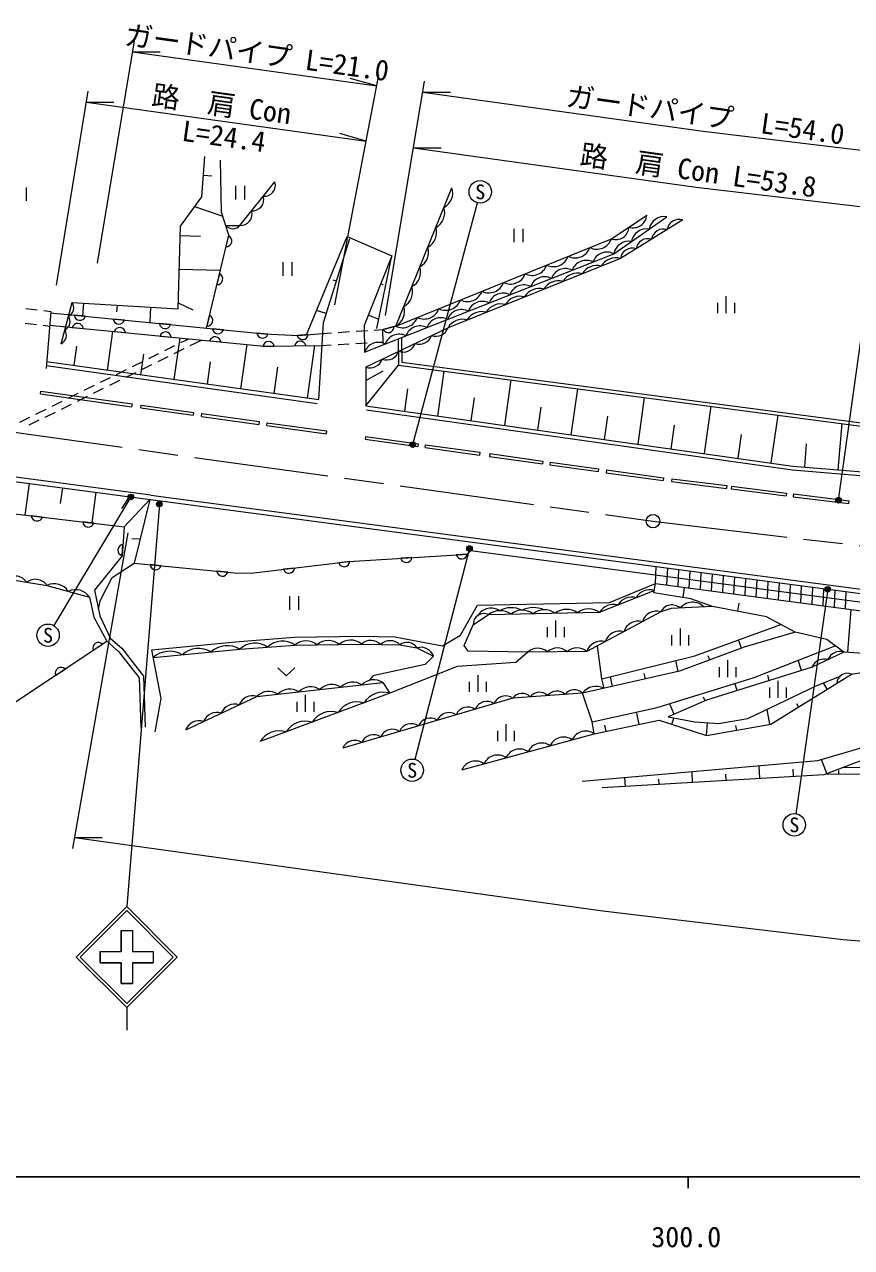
# Model space of a CAD drawing. Units: millimetres, scale not verified. Extents: x 40000 to 680000, y 20000 to 380000.
# Drawn here: x 308861 to 382574, y 198715 to 307638 of the extents above; entities that cross this region are included whole.
import ezdxf
from ezdxf.enums import TextEntityAlignment as Align

# ---------------------------------------------------------------- set-up
doc = ezdxf.new("R2010")
doc.units = ezdxf.units.MM
doc.header["$LTSCALE"] = 1000
doc.linetypes.add('CHAIN', pattern=[18.5, 12, -1.5, 3.5, -1.5])
for name, color, linetype, lineweight in [('M-BGD', 7, 'Continuous', 13), ('M-BMK', 2, 'CHAIN', 13), ('M-BMK-SRVR', 3, 'Continuous', 13), ('M-STR-HTXT', 7, 'Continuous', 13), ('M-STR-STRC', 7, 'Continuous', 13), ('M-TTL-BAND', 7, 'Continuous', 25)]:
    doc.layers.add(name, color=color, linetype=linetype, lineweight=lineweight)
doc.styles.add('ＭＳ ゴシック', font='')
doc.styles.get('ＭＳ ゴシック').set_extended_font_data('MS Gothic')

msp = doc.modelspace()

# ---------------------------------------------------------------- hatches: boundary and pattern name
at = {"layer": 'M-STR-HTXT'}
for points in [[(343682, 270342, -0.41421), (343587, 270001, -0.41421), (343246, 270096, -1)], [(318095, 265503, -0.41421), (318279, 265805, -0.41421), (318581, 265621, -1)], [(321103, 265049, -1), (320664, 264810, -1)], [(381633, 265389, -1), (381194, 265150, -1)], [(348307, 260843, -0.41421), (348398, 261184, -0.41421), (348740, 261093, -1)], [(380248, 257188, -0.41421), (380301, 257538, -0.41421), (380650, 257485, -1)]]:
    msp.add_hatch(color=256, dxfattribs=at).paths.add_polyline_path(points)

# ---------------------------------------------------------------- linework, layer by layer
at = {"layer": 'M-BGD'}
for p, q in [((324812, 294217), (325554, 294159)), ((309016, 293132), (309016, 291932)), ((327664, 293256), (327664, 292056)), ((328464, 293256), (328464, 292056)), ((341954, 280768), (346962, 293091)), ((324031, 291428), (326548, 290551)), ((322732, 288842), (324564, 288793)), ((327052, 288818), (326821, 287854)), ((352480, 289435), (352480, 288235)), ((353280, 289435), (353280, 288235)), ((340273, 280574), (341607, 287046)), ((322652, 285843), (326315, 285745)), ((326240, 285432), (326008, 284468)), ((331883, 286461), (331883, 285261)), ((332683, 286461), (332683, 285261)), ((336667, 284764), (336368, 284858)), ((340617, 284545), (340805, 284470)), ((371413, 281941), (371413, 283441)), ((308992, 282340), (309985, 282223)), ((310581, 282153), (311198, 282080)), ((314116, 282808), (314048, 281670)), ((317110, 282628), (317076, 282059)), ((320105, 282448), (320023, 281088)), ((322571, 282844), (323868, 282221)), ((335758, 281889), (334899, 282161)), ((370663, 281941), (370663, 282841)), ((372163, 281941), (372163, 282841)), ((308929, 281038), (309922, 280921)), ((311198, 282080), (310786, 276991)), ((314281, 281648), (313295, 281744)), ((317765, 281308), (316779, 281404)), ((325354, 281742), (325123, 280778)), ((339513, 281755), (340441, 281388)), ((310518, 280851), (311093, 280783)), ((313112, 280656), (314098, 280560)), ((316268, 276851), (316749, 280302)), ((316868, 280290), (317855, 280194)), ((321881, 280907), (320895, 281003)), ((326602, 280446), (325616, 280542)), ((330566, 280060), (329580, 280156)), ((334150, 280020), (333162, 279938)), ((335450, 280128), (336230, 280179)), ((336828, 280217), (337826, 280282)), ((338425, 280321), (339423, 280386)), ((340022, 280425), (340802, 280475)), ((341804, 280730), (340844, 280486)), ((313297, 277265), (313537, 278991)), ((320950, 279892), (321936, 279796)), ((321373, 278595), (322270, 279037)), ((322210, 276022), (322726, 279719)), ((322808, 279302), (323500, 279643)), ((323635, 279041), (324634, 279533)), ((325378, 279460), (326364, 279364)), ((328153, 275194), (328703, 279136)), ((330121, 278989), (331112, 279001)), ((332949, 279025), (333940, 279037)), ((334095, 274365), (334748, 279048)), ((335384, 279056), (336211, 279104)), ((336810, 279139), (337808, 279198)), ((338407, 279233), (339406, 279292)), ((340005, 279327), (340832, 279375)), ((319239, 276437), (319497, 278285)), ((319937, 277888), (320834, 278330)), ((320764, 277627), (321661, 278069)), ((322200, 278334), (323097, 278776)), ((310807, 277259), (334945, 273893)), ((310836, 277608), (335086, 274227)), ((317067, 276474), (317964, 276916)), ((318502, 277181), (319399, 277623)), ((319329, 276920), (320226, 277362)), ((325182, 275608), (325457, 277579)), ((331124, 274779), (331451, 277121)), ((339276, 273673), (342200, 277309)), ((339279, 275943), (340822, 276786)), ((345717, 272767), (346281, 276771)), ((315631, 275767), (316528, 276209)), ((316458, 275506), (317355, 275948)), ((317894, 276213), (318791, 276655)), ((351659, 271930), (352230, 275987)), ((312761, 274354), (313658, 274795)), ((313588, 274092), (314485, 274534)), ((314196, 275061), (315093, 275502)), ((315023, 274799), (315920, 275241)), ((342747, 273185), (343029, 275187)), ((357600, 271094), (358179, 275202)), ((311325, 273647), (312222, 274088)), ((312152, 273385), (313049, 273827)), ((348688, 272348), (348974, 274377)), ((354629, 271512), (354919, 273566)), ((363542, 270257), (364127, 274418)), ((369483, 269421), (370076, 273634)), ((308455, 272233), (309352, 272674)), ((309282, 271971), (310179, 272413)), ((309890, 272940), (310787, 273381)), ((310717, 272678), (311614, 273120)), ((360571, 270675), (360864, 272756)), ((375424, 268584), (376025, 272849)), ((366512, 269839), (366809, 271945)), ((381392, 267979), (381732, 272097)), ((372454, 269003), (372754, 271135)), ((378402, 268226), (378572, 270285)), ((309271, 266764), (308899, 263951)), ((312245, 266370), (312059, 264963)), ((315219, 265975), (314858, 263248)), ((318193, 265581), (317499, 264543)), ((320037, 265337), (317734, 262909)), ((320037, 265337), (318633, 259669)), ((310458, 263767), (309474, 263884)), ((315042, 263226), (314058, 263343)), ((319158, 261787), (318430, 261831)), ((317566, 260329), (317630, 261318)), ((348327, 260472), (347338, 260409)), ((321046, 259435), (320059, 259531)), ((337849, 259810), (336865, 259694)), ((343394, 260159), (342406, 260096)), ((326986, 258861), (326000, 258956)), ((332935, 259231), (331951, 259115)), ((366159, 259222), (366088, 257719)), ((367154, 259091), (367082, 257587)), ((368149, 258960), (368077, 257456)), ((369144, 258828), (369072, 257325)), ((370139, 258697), (370067, 257194)), ((371134, 258566), (371062, 257062)), ((372129, 258435), (372057, 256931)), ((373123, 258303), (373052, 256800)), ((374118, 258172), (374047, 256668)), ((367559, 256608), (367697, 257506)), ((375113, 258041), (375041, 256537)), ((376108, 257909), (376036, 256406)), ((377103, 257778), (377031, 256275)), ((378098, 257647), (378026, 256143)), ((379093, 257516), (379021, 256012)), ((380088, 257384), (380016, 255881)), ((381082, 257253), (381011, 255749)), ((382077, 257122), (382006, 255618)), ((332482, 256713), (332482, 255513)), ((333282, 256713), (333282, 255513)), ((372427, 255379), (372561, 256087)), ((382256, 251722), (382552, 255546)), ((355478, 253070), (355478, 253970)), ((356228, 253070), (356228, 254570)), ((356978, 253070), (356978, 253970)), ((367318, 252345), (367318, 253845)), ((307274, 246782), (316216, 252714)), ((366568, 252345), (366568, 253245)), ((368068, 252345), (368068, 253245)), ((372754, 252098), (372484, 252822)), ((314989, 251901), (315815, 252449)), ((367129, 250015), (366907, 250994)), ((369944, 251049), (369809, 251411)), ((371553, 249512), (371553, 251012)), ((378108, 250115), (377822, 251022)), ((311650, 249686), (312476, 250233)), ((349287, 248193), (349287, 249693)), ((361276, 248693), (361080, 249562)), ((364202, 249354), (364092, 249843)), ((370803, 249512), (370803, 250412)), ((372303, 249512), (372303, 250412)), ((375246, 249215), (375103, 249669)), ((348537, 248193), (348537, 249093)), ((350037, 248193), (350037, 249093)), ((372384, 248316), (372181, 248962)), ((375288, 247682), (375288, 248582)), ((376038, 247682), (376038, 249182)), ((376788, 247682), (376788, 248582)), ((380411, 248444), (380068, 248998)), ((333167, 246427), (333167, 247327)), ((333917, 246427), (333917, 247927)), ((334667, 246427), (334667, 247327)), ((369526, 247404), (369391, 247715)), ((363647, 245313), (363413, 246414)), ((366776, 246205), (366359, 247162)), ((375298, 245315), (375060, 246644)), ((377859, 246866), (377688, 247143)), ((351795, 243822), (351795, 245322)), ((360713, 244689), (360596, 245239)), ((366549, 245322), (366723, 245855)), ((369651, 244306), (369749, 245454)), ((372344, 244787), (372272, 245193)), ((351045, 243822), (351045, 244722)), ((352545, 243822), (352545, 244722)), ((380374, 240924), (379904, 242170)), ((368413, 240124), (368355, 241094)), ((371408, 240304), (371374, 240870)), ((374402, 240484), (374334, 241616)), ((377397, 240664), (377357, 241329)), ((381436, 240887), (381438, 241187)), ((362424, 239765), (362376, 240571)), ((365419, 239944), (365389, 240429))]:
    msp.add_line(p, q, dxfattribs=at)
for points in [[(312133, 279207), (313118, 282868), (322557, 282301), (322754, 289668), (324664, 292300), (324940, 295874)], [(325079, 280595), (327066, 288877), (326433, 290922), (326342, 295559)], [(326805, 289722), (328061, 289746), (331183, 293627)], [(339159, 278451), (361380, 287217), (366104, 290513)], [(367528, 290225), (361978, 286797), (346609, 280635), (339281, 277127), (339276, 273673), (377352, 268313), (392354, 267073)], [(341954, 280768), (361172, 288542), (364320, 290649)], [(334011, 280009), (337619, 288756), (341607, 287046), (339144, 280825), (339159, 278451)], [(335086, 274227), (335510, 281105), (337868, 288564)], [(311187, 281949), (330253, 280090), (333252, 279946), (335450, 280128)], [(311098, 280853), (330206, 278990), (335384, 279056)], [(340835, 279255), (340802, 280475), (341954, 280768)], [(342176, 279641), (342200, 277309), (390664, 270919), (392517, 266694), (394473, 266604)], [(342475, 279759), (342497, 277573), (390871, 271194), (392563, 267337), (394557, 267387)], [(339345, 273310), (377314, 267965), (392510, 266709)], [(320134, 265727), (289967, 269727), (292314, 267398), (297377, 262844), (303304, 258538), (307269, 258253), (310869, 257685), (314664, 256621), (315058, 254861), (316216, 252714), (317255, 251805), (319074, 249454), (319224, 245034)], [(290436, 269261), (365165, 259354), (385173, 256713), (403085, 255328), (422965, 255048), (423260, 255048)], [(296433, 265422), (317734, 262909), (317565, 260313), (315115, 257264), (315577, 254987), (316533, 252968), (317547, 252081), (319470, 249597), (319624, 245048)], [(320134, 265727), (365217, 259750), (385214, 257111), (403103, 255728), (422968, 255448), (423262, 255448)], [(315457, 255578), (315613, 256297), (316685, 258394), (318633, 259669), (327879, 258774), (329293, 258802), (337773, 259801), (348385, 260476), (348618, 260791), (365066, 258610), (385095, 255967), (403050, 254578), (422550, 254304)], [(429759, 235208), (428958, 237956), (427625, 241160), (426290, 243615), (424315, 246236), (422626, 247632), (420921, 247991), (408469, 248545), (387425, 250180), (384925, 251515), (381882, 251751), (380371, 252867), (377550, 253510), (375007, 254891), (370173, 255806), (368256, 256501), (364960, 257008), (365089, 257850), (365165, 259354)], [(320519, 244641), (321031, 247596), (320201, 251952), (328008, 252699), (332940, 253058), (338897, 253156), (341868, 253108), (346120, 252303), (347712, 253244), (349232, 255911), (360989, 256152), (365089, 257850)], [(353717, 251742), (348418, 251839), (348051, 252321), (348846, 254161), (350229, 255081), (360121, 255284), (364996, 257239)], [(365089, 257850), (385017, 255221), (403016, 253829), (422540, 253554)], [(370173, 255806), (366507, 255632), (365581, 255339), (358980, 251784), (353717, 251742), (352659, 250815), (347431, 250453), (341438, 248085), (329872, 243782)], [(360312, 249373), (368596, 251409), (376278, 254200)], [(377550, 253510), (373008, 252193), (367241, 250040), (358586, 248085), (352393, 247651), (337239, 243197)], [(320333, 251261), (328067, 252001), (332971, 252358), (338897, 252455), (342315, 252401), (343833, 252119), (345327, 251378), (344580, 250625), (339898, 249637), (339593, 249220)], [(359457, 245541), (365242, 246817), (373886, 249489), (381127, 252309)], [(360515, 248521), (360312, 249373), (359922, 252292)], [(381882, 251751), (379062, 250414), (369634, 247451), (366237, 245969), (368615, 245531), (370705, 245389), (373337, 245818), (379414, 248732), (381565, 249608)], [(331448, 250330), (332198, 249630), (332948, 250330)], [(347854, 241263), (359643, 244462), (365423, 245691), (369651, 244306), (375374, 245328), (382574, 249782), (385434, 250254), (387425, 250180)], [(323235, 244815), (329574, 247792), (340802, 249025), (341438, 248085)], [(358552, 240237), (379577, 242074), (389519, 244986), (401514, 246813), (408469, 248545)], [(359643, 244462), (359457, 245541), (358586, 248085)], [(411347, 247887), (409485, 248238), (406255, 247179), (401827, 245980), (394436, 244582), (388572, 244021), (380118, 240827), (360355, 239640)], [(380299, 240895), (394301, 240797), (396941, 239718), (404832, 235118)], [(381858, 241484), (394400, 241396), (397171, 240475), (404592, 236345), (407203, 234736)]]:
    msp.add_lwpolyline(points, dxfattribs=at)
for centre, radius, start, end in [((330228, 293330), 1001, 265.12476, 17.23728), ((345535, 292645), 1495, 298.4171, 17.35087), ((329187, 292037), 1001, 265.12476, 17.23728), ((328146, 290743), 1001, 265.12476, 17.23728), ((344819, 290885), 1495, 298.4171, 17.35087), ((327422, 290281), 833, 222.19429, 320.03376), ((363132, 290723), 1191, 251.12906, 356.45089), ((365887, 289147), 1384, 80.9659, 168.84632), ((367193, 289215), 1064, 71.67517, 171.73331), ((326841, 288359), 505, 267.67751, 65.3357), ((344104, 289125), 1495, 298.4171, 17.35087), ((361557, 289669), 1191, 251.12906, 356.45089), ((364312, 288048), 1384, 80.9659, 168.84632), ((365806, 288358), 1064, 71.67517, 171.73331), ((343388, 287364), 1495, 298.4171, 17.35087), ((357940, 288239), 1393, 243.93387, 340.11442), ((359862, 289016), 1393, 243.93387, 340.11442), ((362737, 286949), 1384, 80.9659, 168.84632), ((363031, 286644), 1064, 71.67517, 171.73331), ((364418, 287501), 1064, 71.67517, 171.73331), ((356019, 287461), 1393, 243.93387, 340.11442), ((358924, 285304), 1328, 62.96453, 160.09296), ((360776, 286034), 1328, 62.96453, 160.09296), ((361560, 285369), 1488, 73.65624, 150.03681), ((326029, 284973), 505, 267.67751, 65.3357), ((342673, 285604), 1495, 298.4171, 17.35087), ((352175, 285906), 1393, 243.93387, 340.11442), ((354097, 286684), 1393, 243.93387, 340.11442), ((357073, 284573), 1328, 62.96453, 160.09296), ((358144, 284000), 1488, 73.65624, 150.03681), ((359852, 284685), 1488, 73.65624, 150.03681), ((341958, 283843), 1495, 298.4171, 17.35087), ((350253, 285129), 1393, 243.93387, 340.11442), ((353369, 283112), 1328, 62.96453, 160.09296), ((355221, 283843), 1328, 62.96453, 160.09296), ((356437, 283315), 1488, 73.65624, 150.03681), ((348331, 284351), 1393, 243.93387, 340.11442), ((351517, 282382), 1328, 62.96453, 160.09296), ((353021, 281946), 1488, 73.65624, 150.03681), ((354729, 282631), 1488, 73.65624, 150.03681), ((312411, 282404), 846, 296.58731, 33.28958), ((341242, 282083), 1495, 298.4171, 17.35087), ((344487, 282797), 1393, 243.93387, 340.11442), ((346409, 283574), 1393, 243.93387, 340.11442), ((347814, 280921), 1328, 62.96453, 160.09296), ((349666, 281651), 1328, 62.96453, 160.09296), ((351314, 281262), 1488, 73.65624, 150.03681), ((312082, 281183), 846, 296.58731, 33.28958), ((313798, 281793), 505, 185.60221, 343.2604), ((317281, 281453), 505, 185.60221, 343.2604), ((325143, 281283), 505, 267.67751, 65.3357), ((342566, 282019), 1393, 243.93387, 340.11442), ((345962, 280190), 1328, 62.96453, 160.09296), ((347898, 279892), 1488, 73.65624, 150.03681), ((349606, 280577), 1488, 73.65624, 150.03681), ((311754, 279963), 846, 296.58731, 33.28958), ((313596, 280511), 505, 5.60221, 163.2604), ((317352, 280145), 505, 5.60221, 163.2604), ((321397, 281052), 505, 185.60221, 343.2604), ((321433, 279747), 505, 5.60221, 163.2604), ((326118, 280592), 505, 185.60221, 343.2604), ((330083, 280205), 505, 185.60221, 343.2604), ((333648, 280077), 505, 195.91343, 353.57162), ((341300, 280703), 505, 205.4294, 3.08759), ((342259, 278729), 1328, 62.96453, 160.09296), ((344111, 279460), 1328, 62.96453, 160.09296), ((344069, 280296), 1134, 249.79448, 341.37578), ((345535, 280997), 1134, 249.79448, 341.37578), ((325861, 279315), 505, 5.60221, 163.2604), ((330618, 278897), 505, 11.90353, 169.56172), ((333445, 278933), 505, 11.90353, 169.56172), ((340407, 277999), 1328, 62.96453, 160.09296), ((342604, 279594), 1134, 249.79448, 341.37578), ((339672, 278190), 1134, 249.79448, 341.37578), ((341138, 278892), 1134, 249.79448, 341.37578), ((309977, 263923), 505, 184.44071, 342.0989), ((314562, 263382), 505, 184.44071, 342.0989), ((317696, 260817), 505, 97.44634, 255.10453), ((347826, 260538), 505, 194.80873, 352.46692), ((320562, 259580), 505, 185.64444, 343.30263), ((337346, 259849), 505, 197.89075, 355.54894), ((342894, 260225), 505, 194.80873, 352.46692), ((308032, 257242), 1267, 35.02351, 127.04407), ((309832, 256958), 1267, 35.02351, 127.04407), ((326503, 259006), 505, 185.64444, 343.30263), ((332431, 259270), 505, 197.89075, 355.54894), ((311514, 256336), 1496, 33.11745, 115.5413), ((313412, 255804), 1496, 33.11745, 115.5413), ((364602, 255869), 1426, 73.98426, 149.73638), ((361353, 254565), 1426, 73.98426, 149.73638), ((362977, 255217), 1426, 73.98426, 149.73638), ((368399, 254773), 1412, 44.87244, 140.54852), ((349824, 254190), 979, 65.58792, 181.66831), ((350448, 254300), 1362, 55.91453, 148.82888), ((351246, 253767), 1662, 54.629, 127.71831), ((352239, 253587), 2108, 63.17788, 119.16943), ((353224, 253807), 1662, 54.629, 127.71831), ((354224, 253314), 2389, 66.70998, 115.63731), ((355203, 253848), 1662, 54.629, 127.71831), ((357181, 253888), 1662, 54.629, 127.71831), ((359160, 253929), 1662, 54.629, 127.71831), ((365211, 254049), 1342, 73.99124, 162.60933), ((366575, 254827), 1118, 48.99788, 152.7371), ((363561, 253160), 1342, 73.99124, 162.60933), ((331851, 250817), 1905, 53.97974, 134.34981), ((333977, 251249), 1497, 49.66071, 132.21953), ((335953, 251282), 1497, 49.66071, 132.21953), ((337928, 251314), 1497, 49.66071, 132.21953), ((339737, 251544), 1240, 45.48767, 132.66932), ((341446, 251517), 1240, 45.48767, 132.66932), ((360260, 251383), 1342, 73.99124, 162.60933), ((361910, 252272), 1342, 73.99124, 162.60933), ((315456, 252093), 505, 44.73441, 202.39261), ((321790, 249623), 2193, 59.27265, 131.65668), ((324369, 249869), 2193, 59.27265, 131.65668), ((326947, 250116), 2193, 59.27265, 131.65668), ((329399, 250639), 1905, 53.97974, 134.34981), ((342941, 251543), 1062, 32.82315, 126.12784), ((344192, 250973), 1200, 19.53302, 107.40441), ((354602, 250807), 1287, 47.49474, 133.4226), ((356356, 250821), 1287, 47.49474, 133.4226), ((358110, 250835), 1287, 47.49474, 133.4226), ((381556, 250618), 1180, 73.93897, 156.78268), ((380146, 249949), 1180, 73.93897, 156.78268), ((312117, 249878), 505, 44.73441, 202.39261), ((382204, 248912), 945, 66.96226, 176.51297), ((332502, 246995), 1457, 56.02146, 136.51083), ((334374, 247201), 1457, 56.02146, 136.51083), ((336245, 247406), 1457, 56.02146, 136.51083), ((338116, 247612), 1457, 56.02146, 136.51083), ((339988, 247817), 1457, 56.02146, 136.51083), ((357860, 247343), 1038, 45.61357, 142.39322), ((359808, 247165), 1529, 62.4381, 143.02794), ((329180, 246573), 1282, 72.07437, 158.24566), ((330631, 246790), 1457, 56.02146, 136.51083), ((338531, 245281), 2033, 73.02594, 147.79371), ((340845, 246141), 2033, 73.02594, 147.79371), ((350075, 246203), 1146, 56.37844, 156.3845), ((351759, 246698), 1146, 56.37844, 156.3845), ((353215, 247018), 1038, 45.61357, 142.39322), ((354764, 247126), 1038, 45.61357, 142.39322), ((356312, 247235), 1038, 45.61357, 142.39322), ((326010, 245084), 1282, 72.07437, 158.24566), ((327595, 245829), 1282, 72.07437, 158.24566), ((336218, 244420), 2033, 73.02594, 147.79371), ((346707, 245213), 1146, 56.37844, 156.3845), ((348391, 245708), 1146, 56.37844, 156.3845), ((324425, 244340), 1282, 72.07437, 158.24566), ((333905, 243559), 2033, 73.02594, 147.79371), ((343340, 244223), 1146, 56.37844, 156.3845), ((345023, 244718), 1146, 56.37844, 156.3845), ((331592, 242698), 2033, 73.02594, 147.79371), ((339972, 243233), 1146, 56.37844, 156.3845), ((341656, 243728), 1146, 56.37844, 156.3845), ((356912, 242866), 1310, 54.17717, 156.18297), ((358876, 243399), 1310, 54.17717, 156.18297), ((338288, 242738), 1146, 56.37844, 156.3845), ((352982, 241800), 1310, 54.17717, 156.18297), ((354947, 242333), 1310, 54.17717, 156.18297), ((349052, 240734), 1310, 54.17717, 156.18297), ((351017, 241267), 1310, 54.17717, 156.18297)]:
    msp.add_arc(centre, radius, start, end, dxfattribs=at)
at = {"layer": 'M-BMK'}
msp.add_lwpolyline([(67475, 304739), (364877, 263406), (385354, 260975), (403128, 259491), (423605, 259429), (428149, 259733)], dxfattribs=at)
at = {"layer": 'M-BMK-SRVR'}
msp.add_circle((364877, 263406), 600, dxfattribs=at)
at = {"layer": 'M-STR-HTXT'}
for p, q in [((315362, 286386), (318658, 306176)), ((381414, 265269), (387124, 306279)), ((318494, 305189), (320949, 305193)), ((318494, 305189), (340263, 302164)), ((336512, 282656), (340452, 303147)), ((340263, 302164), (337902, 302837)), ((341024, 281726), (344529, 302580)), ((311732, 284424), (314543, 301700)), ((314382, 300713), (316837, 300716)), ((314382, 300713), (339317, 297247)), ((344363, 301594), (346818, 301598)), ((339317, 297247), (336956, 297920)), ((343534, 296661), (345989, 296665)), ((343464, 270219), (349223, 291763)), ((318338, 265562), (311478, 254098)), ((320884, 264930), (317981, 229085)), ((318089, 262354), (313149, 234250)), ((348523, 260968), (343667, 242186)), ((380449, 257337), (377613, 237349)), ((313322, 235235), (315777, 235239))]:
    msp.add_line(p, q, dxfattribs=at)
for points in [[(344363, 301594), (369350, 298121), (388874, 295803), (404639, 294487), (421977, 294434)], [(343534, 296661), (368711, 293162), (388371, 290827), (394477, 290318)], [(313322, 235235), (360404, 228692), (381833, 226147), (401617, 224496), (424721, 224426), (431014, 224851)]]:
    msp.add_lwpolyline(points, dxfattribs=at)
for centre in [(343464, 270219), (318338, 265562), (320884, 264930), (381414, 265269), (348523, 260968), (380449, 257337)]:
    msp.add_circle(centre, 250, dxfattribs=at)
at = {"layer": 'M-STR-STRC'}
for p, q in [((310285, 274729), (310319, 274977)), ((310285, 274729), (318414, 273599)), ((310319, 274977), (318449, 273847)), ((318449, 273847), (318414, 273599)), ((319242, 273484), (319276, 273732)), ((319242, 273484), (323886, 272839)), ((319276, 273732), (323921, 273086)), ((323921, 273086), (323886, 272839)), ((324650, 272733), (324684, 272980)), ((324650, 272733), (329739, 272025)), ((324684, 272980), (329773, 272273)), ((329773, 272273), (329739, 272025)), ((330464, 271925), (330499, 272172)), ((330464, 271925), (335743, 271191)), ((330499, 272172), (335777, 271439)), ((335777, 271439), (335743, 271191)), ((339248, 270956), (339214, 270709)), ((339214, 270709), (343924, 270054)), ((339248, 270956), (343958, 270302)), ((343958, 270302), (343924, 270054)), ((344560, 269966), (344595, 270213)), ((344595, 270213), (349444, 269539)), ((344560, 269966), (349409, 269292)), ((349444, 269539), (349409, 269292)), ((350334, 269416), (350300, 269168)), ((350300, 269168), (355025, 268511)), ((350334, 269416), (355059, 268759)), ((355059, 268759), (355025, 268511)), ((355715, 268668), (355681, 268420)), ((355681, 268420), (359998, 267820)), ((355715, 268668), (360032, 268068)), ((360032, 268068), (359998, 267820)), ((360738, 267970), (360704, 267722)), ((365811, 267271), (365781, 267023)), ((366547, 267180), (366517, 266931)), ((366517, 266931), (371430, 266321)), ((366547, 267180), (371461, 266569)), ((371461, 266569), (371430, 266321)), ((371889, 266516), (371858, 266268)), ((371858, 266268), (376745, 265661)), ((371889, 266516), (376776, 265909)), ((376776, 265909), (376745, 265661)), ((377397, 265832), (377367, 265584)), ((377397, 265832), (382362, 265216)), ((377367, 265584), (382331, 264968)), ((382331, 264968), (382362, 265216)), ((313481, 224585), (317981, 229085)), ((322482, 224584), (317981, 229085)), ((313835, 224585), (317981, 228731)), ((322128, 224584), (317981, 228731)), ((317483, 226944), (317482, 225084)), ((317483, 226944), (318483, 226944)), ((318483, 226944), (318482, 225084)), ((313481, 224585), (317981, 220084)), ((313835, 224585), (317981, 220437)), ((315622, 225084), (315621, 224084)), ((315622, 225084), (317482, 225084)), ((317981, 220437), (322128, 224584)), ((317982, 220084), (322482, 224584)), ((318482, 225084), (320342, 225084)), ((320342, 225084), (320341, 224084)), ((315621, 224084), (317482, 224084)), ((317482, 224084), (317481, 222224)), ((318482, 224084), (318481, 222224)), ((318482, 224084), (320341, 224084)), ((317481, 222224), (318481, 222224)), ((317982, 220084), (317982, 218085))]:
    msp.add_line(p, q, dxfattribs=at)
for points in [[(360738, 267970), (365382, 267324), (365811, 267271)], [(360704, 267722), (365350, 267076), (365781, 267023)]]:
    msp.add_lwpolyline(points, dxfattribs=at)
msp.add_lwpolyline([(315622, 225084), (317482, 225084), (317483, 226944), (318483, 226944), (318482, 225084), (320342, 225084), (320341, 224084), (318482, 224084), (318481, 222224), (317481, 222224), (317482, 224084), (315621, 224084)], close=True, dxfattribs=at)
for centre in [(349482, 292729), (310965, 253240), (343416, 241218), (377472, 236359)]:
    msp.add_circle(centre, 1000, dxfattribs=at)
at = {"layer": 'M-TTL-BAND'}
for p, q in [((40000, 205000), (579000, 205000)), ((368000, 205000), (368000, 204000))]:
    msp.add_line(p, q, dxfattribs=at)

# ---------------------------------------------------------------- texts
at = {"layer": 'M-STR-HTXT', "style": 'ＭＳ ゴシック'}
for s, rotation, p in [('ガードパイプ L=21.0', 352.088, (329378, 303676)), ('路\u3000肩 Con ', 352.088, (326850, 298980)), ('ガードパイプ\u3000L=54.0', 352, (369350, 298121)), ('路\u3000肩 Con L=53.8', 352, (368711, 293162))]:
    msp.add_text(s, height=1833, rotation=rotation, dxfattribs=at).set_placement(p, align=Align.BOTTOM_CENTER)
msp.add_text('L=24.4', height=1833, rotation=352.088, dxfattribs=at).set_placement((326765, 298589), align=Align.TOP_CENTER)
at = {"layer": 'M-STR-STRC', "style": 'ＭＳ ゴシック'}
for p in [(349482, 292729), (310965, 253240), (343416, 241218), (377472, 236359)]:
    msp.add_text('S', height=1320, dxfattribs=at).set_placement(p, align=Align.MIDDLE_CENTER)
at = {"layer": 'M-TTL-BAND', "style": 'ＭＳ ゴシック'}
msp.add_text('300.0', height=1833, dxfattribs=at).set_placement((367844, 198195), align=Align.BOTTOM_CENTER)

doc.saveas('drawing.dxf')
